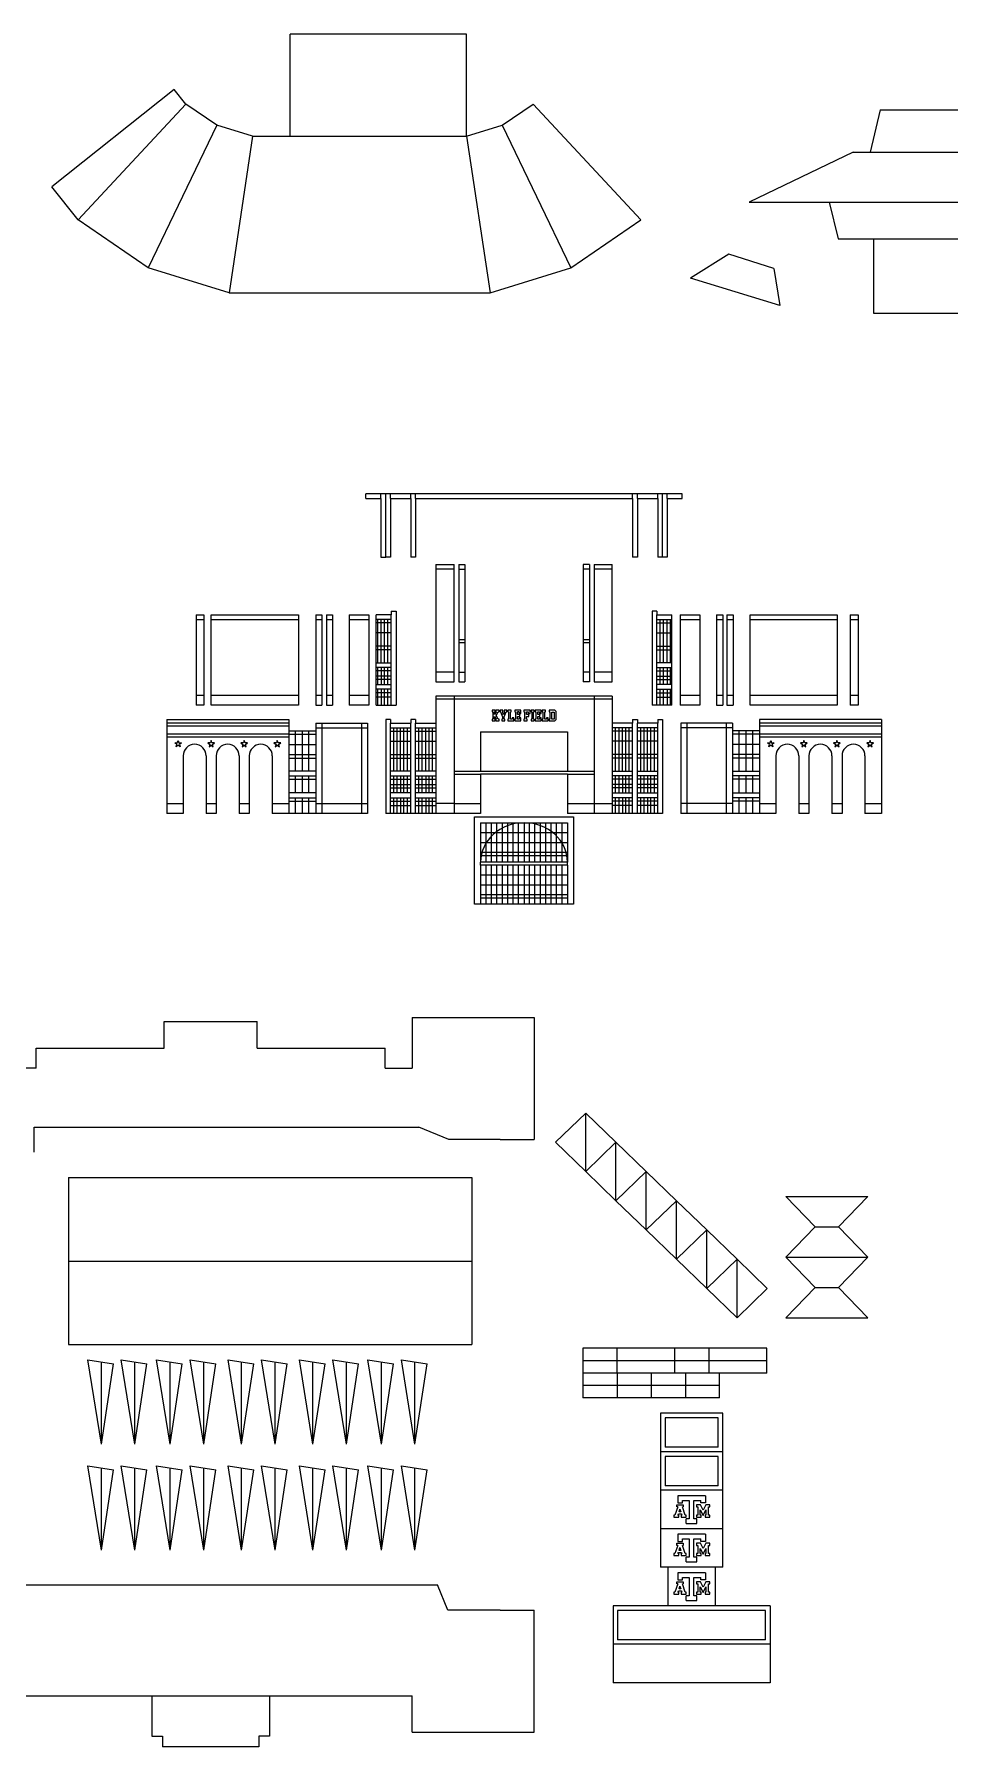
# Model space of a CAD drawing. Header units: inches. Extents: x -1530 to 385, y -443 to 699.
# Drawn here: x -927 to -626, y -401 to 162 of the extents above; entities that cross this region are included whole.
import ezdxf

# ---------------------------------------------------------------- set-up
doc = ezdxf.new("R2010")
doc.units = ezdxf.units.IN
doc.header["$LTSCALE"] = 0.5
doc.header["$MEASUREMENT"] = 0
doc.layers.add('03Cut', color=5, linetype='Continuous', lineweight=0)
doc.layers.add('04Score', color=2, linetype='Continuous', lineweight=0)

msp = doc.modelspace()

# ---------------------------------------------------------------- linework, layer by layer
at = {"layer": '03Cut'}
for p, q in [((-785.16, 161.76), (-843.16, 161.76)), ((-843.16, 128.19), (-843.16, 161.76)), ((-785.16, 128.19), (-785.16, 161.76)), ((-881.3, 143.61), (-921.53, 111.6)), ((-877.46, 138.78), (-881.3, 143.61)), ((-867.28, 131.83), (-877.46, 138.78)), ((-773.38, 131.83), (-763.19, 138.78)), ((-763.19, 138.78), (-727.8, 100.71)), ((-649.08, 136.92), (-652.43, 122.93)), ((-649.08, 136.92), (-529.86, 136.92)), ((-855.49, 128.19), (-867.28, 131.83)), ((-785.16, 128.19), (-773.38, 131.83)), ((-855.49, 128.19), (-785.16, 128.19)), ((-657.98, 122.93), (-692.16, 106.56)), ((-657.98, 122.93), (-526.51, 122.93)), ((-912.86, 100.71), (-921.53, 111.6)), ((-692.16, 106.56), (-522.72, 106.56)), ((-665.91, 106.56), (-662.95, 94.52)), ((-889.86, 85), (-912.86, 100.71)), ((-750.8, 85), (-727.8, 100.71)), ((-662.95, 94.52), (-518.99, 94.52)), ((-651.33, 94.52), (-651.33, 70.09)), ((-863.25, 76.78), (-889.86, 85)), ((-777.4, 76.78), (-750.8, 85)), ((-698.94, 89.48), (-711.45, 81.56)), ((-684.15, 84.69), (-698.94, 89.48)), ((-684.15, 84.69), (-682.16, 72.56)), ((-682.16, 72.56), (-711.45, 81.56)), ((-863.25, 76.78), (-777.4, 76.78)), ((-651.33, 70.09), (-518.71, 70.09)), ((-714.23, 10.64), (-818.22, 10.64)), ((-818.22, 9.08), (-818.22, 10.64)), ((-818.22, 9.08), (-813.29, 9.08)), ((-813.29, 9.08), (-813.29, -10.24)), ((-810.18, 9.08), (-803.48, 9.08)), ((-810.18, 9.08), (-810.18, -10.24)), ((-803.48, 9.08), (-803.48, -10.24)), ((-801.92, 9.08), (-730.52, 9.08)), ((-801.92, 9.08), (-801.92, -10.24)), ((-730.52, 9.08), (-730.52, -10.24)), ((-728.97, 9.08), (-722.27, 9.08)), ((-728.97, 9.08), (-728.97, -10.24)), ((-722.27, 9.08), (-722.27, -10.24)), ((-719.16, 9.08), (-714.23, 9.08)), ((-719.16, 9.08), (-719.16, -10.24)), ((-714.23, 9.08), (-714.23, 10.64)), ((-813.29, -10.24), (-811.73, -10.24)), ((-810.18, -10.24), (-811.73, -10.24)), ((-801.92, -10.24), (-803.48, -10.24)), ((-728.97, -10.24), (-730.52, -10.24)), ((-720.72, -10.24), (-722.27, -10.24)), ((-719.16, -10.24), (-720.72, -10.24)), ((-795.22, -12.61), (-789.22, -12.61)), ((-795.22, -12.61), (-795.22, -51.19)), ((-789.22, -51.19), (-789.22, -12.61)), ((-787.69, -12.61), (-787.69, -51.19)), ((-787.69, -12.61), (-785.69, -12.61)), ((-785.69, -12.61), (-785.69, -51.19)), ((-746.76, -12.61), (-746.76, -51.19)), ((-744.76, -12.61), (-746.76, -12.61)), ((-744.76, -12.61), (-744.76, -51.19)), ((-743.22, -12.61), (-743.22, -51.19)), ((-743.22, -12.61), (-737.22, -12.61)), ((-737.22, -51.19), (-737.22, -12.61)), ((-809.88, -27.97), (-809.88, -29.1)), ((-809.88, -27.97), (-808.33, -27.97)), ((-808.33, -27.97), (-808.33, -29.1)), ((-722.57, -27.97), (-724.12, -27.97)), ((-724.12, -27.97), (-724.12, -29.1)), ((-722.57, -27.97), (-722.57, -29.1)), ((-874.1, -29.1), (-871.52, -29.1)), ((-874.1, -29.1), (-874.1, -58.82)), ((-871.52, -29.1), (-871.52, -58.82)), ((-869.07, -29.1), (-840.39, -29.1)), ((-869.07, -58.82), (-869.07, -29.1)), ((-840.39, -29.1), (-840.39, -58.82)), ((-834.72, -29.1), (-834.72, -58.82)), ((-834.72, -29.1), (-832.72, -29.1)), ((-832.72, -29.1), (-832.72, -58.82)), ((-831.19, -29.1), (-831.19, -58.82)), ((-831.19, -29.1), (-829.19, -29.1)), ((-829.19, -29.1), (-829.19, -58.82)), ((-823.78, -29.1), (-817.29, -29.1)), ((-823.78, -29.1), (-823.78, -58.82)), ((-817.29, -29.1), (-817.29, -58.82)), ((-809.88, -29.1), (-814.81, -29.1)), ((-814.81, -58.82), (-814.81, -29.1)), ((-808.33, -29.1), (-808.33, -58.82)), ((-724.12, -29.1), (-724.12, -58.82)), ((-722.57, -29.1), (-717.64, -29.1)), ((-717.64, -58.82), (-717.64, -29.1)), ((-714.9, -29.1), (-708.42, -29.1)), ((-714.9, -29.1), (-714.9, -58.82)), ((-708.42, -29.1), (-708.42, -58.82)), ((-702.91, -29.1), (-702.91, -58.82)), ((-702.91, -29.1), (-700.91, -29.1)), ((-700.91, -29.1), (-700.91, -58.82)), ((-699.5, -29.1), (-699.5, -58.82)), ((-699.5, -29.1), (-697.5, -29.1)), ((-697.5, -29.1), (-697.5, -58.82)), ((-691.9, -29.1), (-663.23, -29.1)), ((-691.9, -58.82), (-691.9, -29.1)), ((-663.23, -29.1), (-663.23, -58.82)), ((-659.01, -29.1), (-656.42, -29.1)), ((-659.01, -29.1), (-659.01, -58.82)), ((-656.42, -29.1), (-656.42, -58.82)), ((-795.22, -51.19), (-789.22, -51.19)), ((-795.22, -55.88), (-795.22, -94.46)), ((-737.22, -55.88), (-795.22, -55.88)), ((-789.22, -55.88), (-789.22, -94.46)), ((-787.69, -51.19), (-785.69, -51.19)), ((-744.76, -51.19), (-746.76, -51.19)), ((-743.22, -51.19), (-737.22, -51.19)), ((-743.22, -55.88), (-743.22, -94.46)), ((-737.22, -55.88), (-737.22, -94.46)), ((-871.52, -58.82), (-874.1, -58.82)), ((-840.39, -58.82), (-869.07, -58.82)), ((-834.72, -58.82), (-832.72, -58.82)), ((-831.19, -58.82), (-829.19, -58.82)), ((-817.29, -58.82), (-823.78, -58.82)), ((-814.81, -58.82), (-808.33, -58.82)), ((-717.64, -58.82), (-724.12, -58.82)), ((-708.42, -58.82), (-714.9, -58.82)), ((-702.91, -58.82), (-700.91, -58.82)), ((-699.5, -58.82), (-697.5, -58.82)), ((-663.23, -58.82), (-691.9, -58.82)), ((-656.42, -58.82), (-659.01, -58.82)), ((-883.72, -63.53), (-883.72, -94.46)), ((-883.72, -63.53), (-843.63, -63.53)), ((-843.63, -63.53), (-843.63, -94.46)), ((-843.63, -67.3), (-834.72, -67.3)), ((-834.72, -64.74), (-834.72, -94.46)), ((-834.72, -64.74), (-817.72, -64.74)), ((-832.72, -64.74), (-832.72, -94.46)), ((-819.72, -64.74), (-819.72, -94.46)), ((-817.72, -64.74), (-817.72, -94.46)), ((-811.73, -63.61), (-811.73, -94.46)), ((-810.18, -63.61), (-811.73, -63.61)), ((-810.18, -63.61), (-810.18, -64.74)), ((-810.18, -64.74), (-803.48, -64.74)), ((-801.92, -63.61), (-803.48, -63.61)), ((-803.48, -63.61), (-803.48, -64.74)), ((-801.92, -63.61), (-801.92, -64.74)), ((-801.92, -64.74), (-795.22, -64.74)), ((-730.52, -64.74), (-737.22, -64.74)), ((-730.52, -63.61), (-730.52, -64.74)), ((-730.52, -63.61), (-728.97, -63.61)), ((-728.97, -63.61), (-728.97, -64.74)), ((-722.27, -64.74), (-728.97, -64.74)), ((-722.27, -63.61), (-722.27, -64.74)), ((-722.27, -63.61), (-720.72, -63.61)), ((-720.72, -63.61), (-720.72, -64.74)), ((-720.72, -64.74), (-720.72, -94.46)), ((-714.72, -64.74), (-714.72, -94.46)), ((-697.72, -64.74), (-714.72, -64.74)), ((-712.72, -64.74), (-712.72, -94.46)), ((-699.72, -64.74), (-699.72, -94.46)), ((-697.72, -64.74), (-697.72, -94.46)), ((-688.82, -67.3), (-697.72, -67.3)), ((-688.82, -63.53), (-688.82, -94.46)), ((-648.72, -63.53), (-688.82, -63.53)), ((-648.72, -63.53), (-648.72, -94.46)), ((-780.5, -67.66), (-751.95, -67.66)), ((-780.5, -67.66), (-780.5, -80.56)), ((-751.95, -67.66), (-751.95, -80.56)), ((-878.32, -75.5), (-878.32, -94.46)), ((-870.78, -75.5), (-870.78, -94.46)), ((-867.45, -75.5), (-867.45, -94.46)), ((-859.9, -75.5), (-859.9, -94.46)), ((-856.57, -75.5), (-856.57, -94.46)), ((-849.02, -75.5), (-849.02, -94.46)), ((-683.42, -75.5), (-683.42, -94.46)), ((-675.88, -75.5), (-675.88, -94.46)), ((-672.55, -75.5), (-672.55, -94.46)), ((-665, -75.5), (-665, -94.46)), ((-661.67, -75.5), (-661.67, -94.46)), ((-654.12, -75.5), (-654.12, -94.46)), ((-780.5, -80.56), (-751.95, -80.56)), ((-780.5, -81.56), (-780.5, -94.46)), ((-751.95, -81.56), (-780.5, -81.56)), ((-751.95, -81.56), (-751.95, -94.46)), ((-878.32, -94.46), (-883.72, -94.46)), ((-867.45, -94.46), (-870.78, -94.46)), ((-856.57, -94.46), (-859.9, -94.46)), ((-817.72, -94.46), (-849.02, -94.46)), ((-780.5, -94.46), (-811.73, -94.46)), ((-782.5, -97.55), (-782.5, -95.55)), ((-782.5, -95.55), (-751.95, -95.55)), ((-720.72, -94.46), (-751.95, -94.46)), ((-751.95, -95.55), (-749.95, -95.55)), ((-749.95, -95.55), (-749.95, -124.34)), ((-683.42, -94.46), (-714.72, -94.46)), ((-672.55, -94.46), (-675.88, -94.46)), ((-661.67, -94.46), (-665, -94.46)), ((-648.72, -94.46), (-654.12, -94.46)), ((-782.5, -124.34), (-782.5, -97.55)), ((-780.5, -124.34), (-782.5, -124.34)), ((-751.95, -124.34), (-780.5, -124.34)), ((-749.95, -124.34), (-751.95, -124.34)), ((-884.6, -171.6), (-884.6, -162.86)), ((-884.6, -162.86), (-853.98, -162.86)), ((-853.98, -171.6), (-853.98, -162.86)), ((-802.98, -161.6), (-802.98, -171.6)), ((-802.98, -161.6), (-762.89, -161.6)), ((-762.89, -161.6), (-762.89, -201.7)), ((-926.7, -171.6), (-884.6, -171.6)), ((-926.7, -178.24), (-926.7, -171.6)), ((-853.98, -171.6), (-811.89, -171.6)), ((-811.89, -178.24), (-811.89, -171.6)), ((-802.98, -171.6), (-802.98, -178.24)), ((-926.7, -178.24), (-935.6, -178.24)), ((-811.89, -178.24), (-802.98, -178.24)), ((-755.92, -202.59), (-745.97, -192.98)), ((-745.97, -212.21), (-745.97, -192.98)), ((-736.02, -202.59), (-745.97, -192.98)), ((-927.29, -197.6), (-811.29, -197.6)), ((-927.29, -205.89), (-927.29, -197.6)), ((-811.29, -197.6), (-800.85, -197.6)), ((-790.95, -201.7), (-800.85, -197.6)), ((-774.04, -201.7), (-790.95, -201.7)), ((-774.04, -201.7), (-762.89, -201.7)), ((-745.97, -212.21), (-755.92, -202.59)), ((-745.97, -212.21), (-736.02, -202.59)), ((-736.02, -221.82), (-736.02, -202.59)), ((-726.06, -212.21), (-736.02, -202.59)), ((-736.02, -221.82), (-745.97, -212.21)), ((-736.02, -221.82), (-726.06, -212.21)), ((-726.06, -231.43), (-726.06, -212.21)), ((-716.11, -221.82), (-726.06, -212.21)), ((-915.99, -214.22), (-915.99, -241.65)), ((-915.99, -214.22), (-783.38, -214.22)), ((-783.38, -214.22), (-783.38, -241.65)), ((-726.06, -231.43), (-736.02, -221.82)), ((-726.06, -231.43), (-716.11, -221.82)), ((-716.11, -241.05), (-716.11, -221.82)), ((-706.16, -231.43), (-716.11, -221.82)), ((-680.16, -220.46), (-653.18, -220.46)), ((-680.16, -220.46), (-670.55, -230.42)), ((-662.79, -230.42), (-653.18, -220.46)), ((-680.16, -240.37), (-670.55, -230.42)), ((-670.55, -230.42), (-662.79, -230.42)), ((-662.79, -230.42), (-653.18, -240.37)), ((-716.11, -241.05), (-726.06, -231.43)), ((-716.11, -241.05), (-706.16, -231.43)), ((-706.16, -250.66), (-706.16, -231.43)), ((-696.2, -241.05), (-706.16, -231.43)), ((-915.99, -241.65), (-783.38, -241.65)), ((-915.99, -241.65), (-915.99, -269.07)), ((-783.38, -241.65), (-783.38, -269.07)), ((-706.16, -250.66), (-716.11, -241.05)), ((-706.16, -250.66), (-696.2, -241.05)), ((-696.2, -260.28), (-696.2, -241.05)), ((-686.25, -250.66), (-696.2, -241.05)), ((-680.16, -240.37), (-653.18, -240.37)), ((-680.16, -240.37), (-670.55, -250.32)), ((-662.79, -250.32), (-653.18, -240.37)), ((-696.2, -260.28), (-706.16, -250.66)), ((-696.2, -260.28), (-686.25, -250.66)), ((-680.16, -260.28), (-670.55, -250.32)), ((-670.55, -250.32), (-662.79, -250.32)), ((-662.79, -250.32), (-653.18, -260.28)), ((-680.16, -260.28), (-653.18, -260.28)), ((-915.99, -269.07), (-783.38, -269.07)), ((-909.69, -274.17), (-901.25, -275.44)), ((-905.22, -301.89), (-909.69, -274.17)), ((-905.22, -301.89), (-901.25, -275.44)), ((-898.68, -274.17), (-890.24, -275.44)), ((-894.22, -301.89), (-898.68, -274.17)), ((-894.22, -301.89), (-890.24, -275.44)), ((-887.04, -274.17), (-878.6, -275.44)), ((-882.57, -301.89), (-887.04, -274.17)), ((-882.57, -301.89), (-878.6, -275.44)), ((-876.03, -274.17), (-867.59, -275.44)), ((-871.57, -301.89), (-876.03, -274.17)), ((-871.57, -301.89), (-867.59, -275.44)), ((-863.58, -274.17), (-855.14, -275.44)), ((-859.11, -301.89), (-863.58, -274.17)), ((-859.11, -301.89), (-855.14, -275.44)), ((-852.57, -274.17), (-844.13, -275.44)), ((-848.11, -301.89), (-852.57, -274.17)), ((-848.11, -301.89), (-844.13, -275.44)), ((-840.12, -274.17), (-831.68, -275.44)), ((-835.65, -301.89), (-840.12, -274.17)), ((-835.65, -301.89), (-831.68, -275.44)), ((-829.11, -274.17), (-820.67, -275.44)), ((-824.65, -301.89), (-829.11, -274.17)), ((-824.65, -301.89), (-820.67, -275.44)), ((-817.59, -274.17), (-809.15, -275.44)), ((-813.12, -301.89), (-817.59, -274.17)), ((-813.12, -301.89), (-809.15, -275.44)), ((-806.58, -274.17), (-798.14, -275.44)), ((-802.12, -301.89), (-806.58, -274.17)), ((-802.12, -301.89), (-798.14, -275.44)), ((-735.63, -270.34), (-746.86, -270.34)), ((-746.86, -270.34), (-746.86, -274.41)), ((-735.63, -274.41), (-746.86, -274.41)), ((-746.86, -274.41), (-746.86, -278.49)), ((-735.63, -274.41), (-735.63, -270.34)), ((-716.64, -270.34), (-735.63, -270.34)), ((-716.64, -274.41), (-735.63, -274.41)), ((-735.63, -278.49), (-735.63, -274.41)), ((-716.64, -274.41), (-716.64, -270.34)), ((-705.41, -270.34), (-716.64, -270.34)), ((-705.41, -274.41), (-716.64, -274.41)), ((-716.64, -278.49), (-716.64, -274.41)), ((-705.41, -274.41), (-705.41, -270.34)), ((-686.43, -270.34), (-705.41, -270.34)), ((-686.43, -274.41), (-705.41, -274.41)), ((-705.41, -278.49), (-705.41, -274.41)), ((-686.43, -274.41), (-686.43, -270.34)), ((-686.43, -278.49), (-686.43, -274.41)), ((-735.63, -278.49), (-746.86, -278.49)), ((-746.86, -278.49), (-746.86, -282.56)), ((-716.64, -278.49), (-735.63, -278.49)), ((-735.63, -278.49), (-735.63, -282.56)), ((-724.4, -278.49), (-724.4, -282.56)), ((-705.41, -278.49), (-716.64, -278.49)), ((-713.17, -278.49), (-713.17, -282.56)), ((-686.43, -278.49), (-705.41, -278.49)), ((-701.94, -282.56), (-701.94, -278.49)), ((-735.63, -282.56), (-746.86, -282.56)), ((-746.86, -282.56), (-746.86, -286.63)), ((-735.63, -286.63), (-746.86, -286.63)), ((-724.4, -282.56), (-735.63, -282.56)), ((-735.63, -282.56), (-735.63, -286.63)), ((-724.4, -286.63), (-735.63, -286.63)), ((-713.17, -282.56), (-724.4, -282.56)), ((-724.4, -282.56), (-724.4, -286.63)), ((-713.17, -286.63), (-724.4, -286.63)), ((-701.94, -282.56), (-713.17, -282.56)), ((-713.17, -282.56), (-713.17, -286.63)), ((-701.94, -286.63), (-713.17, -286.63)), ((-701.94, -286.63), (-701.94, -282.56)), ((-700.92, -291.72), (-721.37, -291.72)), ((-721.37, -291.72), (-721.37, -304.38)), ((-700.92, -304.38), (-700.92, -291.72)), ((-909.69, -309.03), (-901.25, -310.3)), ((-905.22, -336.75), (-909.69, -309.03)), ((-898.68, -309.03), (-890.24, -310.3)), ((-894.22, -336.75), (-898.68, -309.03)), ((-887.04, -309.03), (-878.6, -310.3)), ((-882.57, -336.75), (-887.04, -309.03)), ((-876.03, -309.03), (-867.59, -310.3)), ((-871.57, -336.75), (-876.03, -309.03)), ((-863.58, -309.03), (-855.14, -310.3)), ((-859.11, -336.75), (-863.58, -309.03)), ((-852.57, -309.03), (-844.13, -310.3)), ((-848.11, -336.75), (-852.57, -309.03)), ((-840.12, -309.03), (-831.68, -310.3)), ((-835.65, -336.75), (-840.12, -309.03)), ((-829.11, -309.03), (-820.67, -310.3)), ((-824.65, -336.75), (-829.11, -309.03)), ((-817.59, -309.03), (-809.15, -310.3)), ((-813.12, -336.75), (-817.59, -309.03)), ((-806.58, -309.03), (-798.14, -310.3)), ((-802.12, -336.75), (-806.58, -309.03)), ((-700.92, -304.38), (-721.37, -304.38)), ((-721.37, -304.38), (-721.37, -317.04)), ((-700.92, -317.04), (-700.92, -304.38)), ((-905.22, -336.75), (-901.25, -310.3)), ((-894.22, -336.75), (-890.24, -310.3)), ((-882.57, -336.75), (-878.6, -310.3)), ((-871.57, -336.75), (-867.59, -310.3)), ((-859.11, -336.75), (-855.14, -310.3)), ((-848.11, -336.75), (-844.13, -310.3)), ((-835.65, -336.75), (-831.68, -310.3)), ((-824.65, -336.75), (-820.67, -310.3)), ((-813.12, -336.75), (-809.15, -310.3)), ((-802.12, -336.75), (-798.14, -310.3)), ((-700.92, -317.04), (-721.37, -317.04)), ((-721.37, -317.04), (-721.37, -329.7)), ((-700.92, -329.7), (-700.92, -317.04)), ((-700.92, -329.7), (-721.37, -329.7)), ((-721.37, -329.7), (-721.37, -342.36)), ((-700.92, -342.36), (-700.92, -329.7)), ((-700.92, -342.36), (-721.37, -342.36)), ((-718.94, -342.36), (-718.94, -355.02)), ((-703.35, -342.36), (-703.35, -355.02)), ((-935.6, -348.1), (-802.98, -348.1)), ((-802.98, -348.1), (-794.72, -348.1)), ((-791.24, -356.5), (-794.72, -348.1)), ((-774.04, -356.5), (-791.24, -356.5)), ((-774.04, -356.5), (-762.89, -356.5)), ((-762.89, -396.6), (-762.89, -356.5)), ((-685.33, -355.02), (-736.96, -355.02)), ((-736.96, -355.02), (-736.96, -367.68)), ((-685.33, -355.02), (-685.33, -367.68)), ((-685.33, -367.68), (-736.96, -367.68)), ((-736.96, -367.68), (-736.96, -380.34)), ((-685.33, -367.68), (-685.33, -380.34)), ((-685.33, -380.34), (-736.96, -380.34)), ((-935.6, -384.6), (-802.98, -384.6)), ((-888.6, -384.6), (-888.6, -397.86)), ((-849.98, -384.6), (-849.98, -397.86)), ((-802.98, -396.6), (-802.98, -384.6)), ((-888.6, -397.86), (-885.1, -397.86)), ((-885.1, -397.86), (-885.1, -401.36)), ((-849.98, -397.86), (-853.48, -397.86)), ((-853.48, -397.86), (-853.48, -401.36)), ((-802.98, -396.6), (-762.89, -396.6)), ((-853.48, -401.36), (-885.1, -401.36))]:
    msp.add_line(p, q, dxfattribs=at)
for centre in [(-874.55, -75.5), (-863.67, -75.5), (-852.8, -75.5), (-679.65, -75.5), (-668.77, -75.5), (-657.9, -75.5)]:
    msp.add_arc(centre, 3.77, 0, 180, dxfattribs=at)
at = {"layer": '04Score'}
for p, q in [((-877.46, 138.78), (-912.86, 100.71)), ((-867.28, 131.83), (-889.86, 85)), ((-773.38, 131.83), (-750.8, 85)), ((-855.49, 128.19), (-863.25, 76.78)), ((-785.16, 128.19), (-777.4, 76.78)), ((-813.29, 9.08), (-813.29, 10.64)), ((-811.73, -10.24), (-811.73, 10.64)), ((-810.18, 9.08), (-810.18, 10.64)), ((-803.48, 9.08), (-803.48, 10.64)), ((-801.92, 9.08), (-801.92, 10.64)), ((-730.52, 9.08), (-730.52, 10.64)), ((-728.97, 9.08), (-728.97, 10.64)), ((-722.27, 9.08), (-722.27, 10.64)), ((-720.72, -10.24), (-720.72, 10.64)), ((-719.16, 9.08), (-719.16, 10.64)), ((-789.22, -14.17), (-795.22, -14.17)), ((-787.69, -14.17), (-785.69, -14.17)), ((-744.76, -14.17), (-746.76, -14.17)), ((-737.22, -14.17), (-743.22, -14.17)), ((-874.1, -30.66), (-871.52, -30.66)), ((-869.07, -30.66), (-840.39, -30.66)), ((-834.72, -30.66), (-832.72, -30.66)), ((-831.19, -30.66), (-829.19, -30.66)), ((-823.78, -30.66), (-817.29, -30.66)), ((-809.88, -30.66), (-814.81, -30.66)), ((-809.88, -31.78), (-814.81, -31.78)), ((-814.35, -44.92), (-814.35, -30.66)), ((-813.23, -44.92), (-813.23, -30.66)), ((-812.12, -44.92), (-812.12, -30.66)), ((-811, -44.92), (-811, -30.66)), ((-809.88, -58.82), (-809.88, -29.1)), ((-722.57, -58.82), (-722.57, -29.1)), ((-722.57, -30.66), (-717.64, -30.66)), ((-722.57, -31.78), (-717.64, -31.78)), ((-721.45, -44.92), (-721.45, -30.66)), ((-720.33, -44.92), (-720.33, -30.66)), ((-719.22, -44.92), (-719.22, -30.66)), ((-718.1, -44.92), (-718.1, -30.66)), ((-714.9, -30.66), (-708.42, -30.66)), ((-702.91, -30.66), (-700.91, -30.66)), ((-699.5, -30.66), (-697.5, -30.66)), ((-691.9, -30.66), (-663.23, -30.66)), ((-659.01, -30.66), (-656.42, -30.66)), ((-809.88, -35.07), (-814.81, -35.07)), ((-787.69, -37.3), (-785.69, -37.3)), ((-787.69, -38.3), (-785.69, -38.3)), ((-746.76, -37.3), (-744.76, -37.3)), ((-746.76, -38.3), (-744.76, -38.3)), ((-722.57, -35.07), (-717.64, -35.07)), ((-809.88, -39.49), (-814.81, -39.49)), ((-809.88, -40.61), (-814.81, -40.61)), ((-814.81, -44.92), (-809.88, -44.92)), ((-722.57, -39.49), (-717.64, -39.49)), ((-722.57, -40.61), (-717.64, -40.61)), ((-717.64, -44.92), (-722.57, -44.92)), ((-809.88, -46.47), (-814.81, -46.47)), ((-809.88, -47.59), (-814.81, -47.59)), ((-809.88, -49.29), (-814.81, -49.29)), ((-809.88, -50.4), (-814.81, -50.4)), ((-814.35, -52.1), (-814.35, -46.47)), ((-813.23, -46.47), (-813.23, -52.1)), ((-812.12, -52.1), (-812.12, -46.47)), ((-811, -52.1), (-811, -46.47)), ((-789.22, -47.97), (-795.22, -47.97)), ((-787.69, -47.97), (-785.69, -47.97)), ((-744.76, -47.97), (-746.76, -47.97)), ((-737.22, -47.97), (-743.22, -47.97)), ((-722.57, -46.47), (-717.64, -46.47)), ((-722.57, -47.59), (-717.64, -47.59)), ((-722.57, -49.29), (-717.64, -49.29)), ((-722.57, -50.4), (-717.64, -50.4)), ((-721.45, -52.1), (-721.45, -46.47)), ((-720.33, -52.1), (-720.33, -46.47)), ((-719.22, -46.47), (-719.22, -52.1)), ((-718.1, -52.1), (-718.1, -46.47)), ((-874.1, -55.59), (-871.52, -55.59)), ((-869.07, -55.59), (-840.39, -55.59)), ((-834.72, -55.59), (-832.72, -55.59)), ((-831.19, -55.59), (-829.19, -55.59)), ((-823.78, -55.59), (-817.29, -55.59)), ((-814.81, -52.1), (-809.88, -52.1)), ((-809.88, -53.65), (-814.81, -53.65)), ((-809.88, -54.77), (-814.81, -54.77)), ((-809.88, -56.23), (-814.81, -56.23)), ((-814.35, -58.82), (-814.35, -53.65)), ((-813.23, -53.65), (-813.23, -58.82)), ((-812.12, -58.82), (-812.12, -53.65)), ((-811, -58.82), (-811, -53.65)), ((-717.64, -52.1), (-722.57, -52.1)), ((-722.57, -53.65), (-717.64, -53.65)), ((-722.57, -54.77), (-717.64, -54.77)), ((-722.57, -56.23), (-717.64, -56.23)), ((-721.45, -58.82), (-721.45, -53.65)), ((-720.33, -58.82), (-720.33, -53.65)), ((-719.22, -53.65), (-719.22, -58.82)), ((-718.1, -58.82), (-718.1, -53.65)), ((-714.9, -55.59), (-708.42, -55.59)), ((-702.91, -55.59), (-700.91, -55.59)), ((-699.5, -55.59), (-697.5, -55.59)), ((-691.9, -55.59), (-663.23, -55.59)), ((-659.01, -55.59), (-656.42, -55.59)), ((-737.22, -56.88), (-795.22, -56.88)), ((-843.63, -64.74), (-883.72, -64.74)), ((-843.63, -65.74), (-883.72, -65.74)), ((-841.4, -80.56), (-841.4, -67.3)), ((-839.17, -67.3), (-839.17, -80.56)), ((-836.95, -80.56), (-836.95, -67.3)), ((-834.72, -66.3), (-817.72, -66.3)), ((-810.18, -94.46), (-810.18, -64.74)), ((-810.18, -66.3), (-803.48, -66.3)), ((-810.18, -67.41), (-803.48, -67.41)), ((-809.06, -80.56), (-809.06, -66.3)), ((-807.95, -80.56), (-807.95, -66.3)), ((-806.83, -80.56), (-806.83, -66.3)), ((-805.71, -80.56), (-805.71, -66.3)), ((-804.6, -80.56), (-804.6, -66.3)), ((-803.48, -94.46), (-803.48, -64.74)), ((-801.92, -94.46), (-801.92, -64.74)), ((-801.92, -66.3), (-795.22, -66.3)), ((-801.92, -67.41), (-795.22, -67.41)), ((-800.81, -80.56), (-800.81, -66.3)), ((-799.69, -80.56), (-799.69, -66.3)), ((-798.57, -80.56), (-798.57, -66.3)), ((-797.46, -80.56), (-797.46, -66.3)), ((-796.34, -80.56), (-796.34, -66.3)), ((-730.52, -66.3), (-737.22, -66.3)), ((-730.52, -67.41), (-737.22, -67.41)), ((-736.11, -80.56), (-736.11, -66.3)), ((-734.99, -80.56), (-734.99, -66.3)), ((-733.87, -80.56), (-733.87, -66.3)), ((-732.76, -80.56), (-732.76, -66.3)), ((-731.64, -80.56), (-731.64, -66.3)), ((-730.52, -94.46), (-730.52, -64.74)), ((-728.97, -94.46), (-728.97, -64.74)), ((-722.27, -66.3), (-728.97, -66.3)), ((-722.27, -67.41), (-728.97, -67.41)), ((-727.85, -80.56), (-727.85, -66.3)), ((-726.74, -80.56), (-726.74, -66.3)), ((-725.62, -80.56), (-725.62, -66.3)), ((-724.5, -80.56), (-724.5, -66.3)), ((-723.39, -80.56), (-723.39, -66.3)), ((-722.27, -94.46), (-722.27, -64.74)), ((-697.72, -66.3), (-714.72, -66.3)), ((-695.5, -80.56), (-695.5, -67.3)), ((-693.27, -67.3), (-693.27, -80.56)), ((-691.05, -80.56), (-691.05, -67.3)), ((-648.72, -64.74), (-688.82, -64.74)), ((-648.72, -65.74), (-688.82, -65.74)), ((-843.63, -68.41), (-883.72, -68.41)), ((-843.63, -69.41), (-883.72, -69.41)), ((-843.63, -68.41), (-834.72, -68.41)), ((-843.63, -71.77), (-834.72, -71.77)), ((-810.18, -70.71), (-803.48, -70.71)), ((-801.92, -70.71), (-795.22, -70.71)), ((-730.52, -70.71), (-737.22, -70.71)), ((-722.27, -70.71), (-728.97, -70.71)), ((-688.82, -68.41), (-697.72, -68.41)), ((-688.82, -71.77), (-697.72, -71.77)), ((-648.72, -68.41), (-688.82, -68.41)), ((-648.72, -69.41), (-688.82, -69.41)), ((-843.63, -75.13), (-834.72, -75.13)), ((-843.63, -76.25), (-834.72, -76.25)), ((-810.18, -75.13), (-803.48, -75.13)), ((-810.18, -76.25), (-803.48, -76.25)), ((-801.92, -75.13), (-795.22, -75.13)), ((-801.92, -76.25), (-795.22, -76.25)), ((-730.52, -75.13), (-737.22, -75.13)), ((-730.52, -76.25), (-737.22, -76.25)), ((-722.27, -75.13), (-728.97, -75.13)), ((-722.27, -76.25), (-728.97, -76.25)), ((-688.82, -75.13), (-697.72, -75.13)), ((-688.82, -76.25), (-697.72, -76.25)), ((-834.72, -80.56), (-843.63, -80.56)), ((-843.63, -82.11), (-834.72, -82.11)), ((-843.63, -83.23), (-834.72, -83.23)), ((-841.4, -87.74), (-841.4, -82.11)), ((-839.17, -82.11), (-839.17, -87.74)), ((-836.95, -87.74), (-836.95, -82.11)), ((-803.48, -80.56), (-810.18, -80.56)), ((-810.18, -82.11), (-803.48, -82.11)), ((-810.18, -83.23), (-803.48, -83.23)), ((-809.06, -87.74), (-809.06, -82.11)), ((-807.95, -87.74), (-807.95, -82.11)), ((-806.83, -82.11), (-806.83, -87.74)), ((-805.71, -87.74), (-805.71, -82.11)), ((-804.6, -87.74), (-804.6, -82.11)), ((-795.22, -80.56), (-801.92, -80.56)), ((-801.92, -82.11), (-795.22, -82.11)), ((-801.92, -83.23), (-795.22, -83.23)), ((-800.81, -87.74), (-800.81, -82.11)), ((-799.69, -87.74), (-799.69, -82.11)), ((-798.57, -82.11), (-798.57, -87.74)), ((-797.46, -87.74), (-797.46, -82.11)), ((-796.34, -87.74), (-796.34, -82.11)), ((-789.22, -80.56), (-780.5, -80.56)), ((-789.22, -81.56), (-780.5, -81.56)), ((-751.95, -80.56), (-743.22, -80.56)), ((-751.95, -81.56), (-743.22, -81.56)), ((-737.22, -80.56), (-730.52, -80.56)), ((-730.52, -82.11), (-737.22, -82.11)), ((-730.52, -83.23), (-737.22, -83.23)), ((-736.11, -87.74), (-736.11, -82.11)), ((-734.99, -87.74), (-734.99, -82.11)), ((-733.87, -82.11), (-733.87, -87.74)), ((-732.76, -87.74), (-732.76, -82.11)), ((-731.64, -87.74), (-731.64, -82.11)), ((-728.97, -80.56), (-722.27, -80.56)), ((-722.27, -82.11), (-728.97, -82.11)), ((-722.27, -83.23), (-728.97, -83.23)), ((-727.85, -87.74), (-727.85, -82.11)), ((-726.74, -87.74), (-726.74, -82.11)), ((-725.62, -82.11), (-725.62, -87.74)), ((-724.5, -87.74), (-724.5, -82.11)), ((-723.39, -87.74), (-723.39, -82.11)), ((-697.72, -80.56), (-688.82, -80.56)), ((-688.82, -82.11), (-697.72, -82.11)), ((-688.82, -83.23), (-697.72, -83.23)), ((-695.5, -87.74), (-695.5, -82.11)), ((-693.27, -82.11), (-693.27, -87.74)), ((-691.05, -87.74), (-691.05, -82.11)), ((-834.72, -87.74), (-843.63, -87.74)), ((-843.63, -89.29), (-834.72, -89.29)), ((-841.4, -94.46), (-841.4, -89.29)), ((-839.17, -89.29), (-839.17, -94.46)), ((-836.95, -94.46), (-836.95, -89.29)), ((-810.18, -84.92), (-803.48, -84.92)), ((-810.18, -86.04), (-803.48, -86.04)), ((-803.48, -87.74), (-810.18, -87.74)), ((-810.18, -89.29), (-803.48, -89.29)), ((-809.06, -94.46), (-809.06, -89.29)), ((-807.95, -94.46), (-807.95, -89.29)), ((-806.83, -89.29), (-806.83, -94.46)), ((-805.71, -94.46), (-805.71, -89.29)), ((-804.6, -94.46), (-804.6, -89.29)), ((-801.92, -84.92), (-795.22, -84.92)), ((-801.92, -86.04), (-795.22, -86.04)), ((-795.22, -87.74), (-801.92, -87.74)), ((-801.92, -89.29), (-795.22, -89.29)), ((-800.81, -94.46), (-800.81, -89.29)), ((-799.69, -94.46), (-799.69, -89.29)), ((-798.57, -89.29), (-798.57, -94.46)), ((-797.46, -94.46), (-797.46, -89.29)), ((-796.34, -94.46), (-796.34, -89.29)), ((-730.52, -84.92), (-737.22, -84.92)), ((-730.52, -86.04), (-737.22, -86.04)), ((-737.22, -87.74), (-730.52, -87.74)), ((-730.52, -89.29), (-737.22, -89.29)), ((-736.11, -94.46), (-736.11, -89.29)), ((-734.99, -94.46), (-734.99, -89.29)), ((-733.87, -89.29), (-733.87, -94.46)), ((-732.76, -94.46), (-732.76, -89.29)), ((-731.64, -94.46), (-731.64, -89.29)), ((-722.27, -84.92), (-728.97, -84.92)), ((-722.27, -86.04), (-728.97, -86.04)), ((-728.97, -87.74), (-722.27, -87.74)), ((-722.27, -89.29), (-728.97, -89.29)), ((-727.85, -94.46), (-727.85, -89.29)), ((-726.74, -94.46), (-726.74, -89.29)), ((-725.62, -89.29), (-725.62, -94.46)), ((-724.5, -94.46), (-724.5, -89.29)), ((-723.39, -94.46), (-723.39, -89.29)), ((-697.72, -87.74), (-688.82, -87.74)), ((-688.82, -89.29), (-697.72, -89.29)), ((-695.5, -94.46), (-695.5, -89.29)), ((-693.27, -89.29), (-693.27, -94.46)), ((-691.05, -94.46), (-691.05, -89.29)), ((-883.72, -91.23), (-878.32, -91.23)), ((-870.78, -91.23), (-867.45, -91.23)), ((-859.9, -91.23), (-856.57, -91.23)), ((-849.02, -91.23), (-843.63, -91.23)), ((-843.63, -90.41), (-834.72, -90.41)), ((-834.72, -91.23), (-832.72, -91.23)), ((-832.72, -91.23), (-819.72, -91.23)), ((-819.72, -91.23), (-817.72, -91.23)), ((-810.18, -90.41), (-803.48, -90.41)), ((-810.18, -91.87), (-803.48, -91.87)), ((-801.92, -90.41), (-795.22, -90.41)), ((-801.92, -91.87), (-795.22, -91.87)), ((-789.22, -91.23), (-795.22, -91.23)), ((-789.22, -91.23), (-780.5, -91.23)), ((-751.95, -91.23), (-743.22, -91.23)), ((-743.22, -91.23), (-737.22, -91.23)), ((-730.52, -90.41), (-737.22, -90.41)), ((-730.52, -91.87), (-737.22, -91.87)), ((-722.27, -90.41), (-728.97, -90.41)), ((-722.27, -91.87), (-728.97, -91.87)), ((-712.72, -91.23), (-714.72, -91.23)), ((-699.72, -91.23), (-712.72, -91.23)), ((-697.72, -91.23), (-699.72, -91.23)), ((-688.82, -90.41), (-697.72, -90.41)), ((-688.82, -91.23), (-683.42, -91.23)), ((-675.88, -91.23), (-672.55, -91.23)), ((-665, -91.23), (-661.67, -91.23)), ((-654.12, -91.23), (-648.72, -91.23)), ((-780.5, -97.55), (-751.95, -97.55)), ((-780.5, -97.55), (-780.5, -110.44)), ((-780.5, -100.77), (-751.95, -100.77)), ((-778.72, -110.44), (-778.72, -97.55)), ((-776.93, -110.44), (-776.93, -97.55)), ((-775.15, -110.44), (-775.15, -97.55)), ((-773.36, -110.44), (-773.36, -97.55)), ((-773.36, -110.44), (-773.36, -99.28)), ((-771.58, -110.44), (-771.58, -97.55)), ((-769.79, -110.44), (-769.79, -97.55)), ((-768.01, -110.44), (-768.01, -97.55)), ((-766.22, -97.55), (-766.22, -110.44)), ((-764.44, -110.44), (-764.44, -97.55)), ((-762.66, -110.44), (-762.66, -97.55)), ((-760.87, -110.44), (-760.87, -97.55)), ((-759.09, -110.44), (-759.09, -97.55)), ((-759.09, -110.44), (-759.09, -99.28)), ((-757.3, -110.44), (-757.3, -97.55)), ((-755.52, -110.44), (-755.52, -97.55)), ((-753.73, -110.44), (-753.73, -97.55)), ((-751.95, -97.55), (-751.95, -110.44)), ((-780.5, -104), (-751.95, -104)), ((-780.5, -107.22), (-751.95, -107.22)), ((-780.5, -108.34), (-751.95, -108.34)), ((-751.95, -110.44), (-780.5, -110.44)), ((-780.5, -111.44), (-780.5, -110.44)), ((-751.95, -111.44), (-780.5, -111.44)), ((-780.5, -111.44), (-780.5, -124.34)), ((-778.72, -124.34), (-778.72, -111.44)), ((-776.93, -124.34), (-776.93, -111.44)), ((-775.15, -124.34), (-775.15, -111.44)), ((-773.36, -124.34), (-773.36, -111.44)), ((-771.58, -124.34), (-771.58, -111.44)), ((-769.79, -124.34), (-769.79, -111.44)), ((-768.01, -124.34), (-768.01, -111.44)), ((-766.22, -111.44), (-766.22, -124.34)), ((-764.44, -124.34), (-764.44, -111.44)), ((-762.66, -124.34), (-762.66, -111.44)), ((-760.87, -124.34), (-760.87, -111.44)), ((-759.09, -124.34), (-759.09, -111.44)), ((-757.3, -124.34), (-757.3, -111.44)), ((-755.52, -124.34), (-755.52, -111.44)), ((-753.73, -124.34), (-753.73, -111.44)), ((-751.95, -111.44), (-751.95, -110.44)), ((-751.95, -111.44), (-751.95, -124.34)), ((-780.5, -114.67), (-751.95, -114.67)), ((-780.5, -117.89), (-751.95, -117.89)), ((-780.5, -121.12), (-751.95, -121.12)), ((-780.5, -122.24), (-751.95, -122.24)), ((-905.22, -301.89), (-905.22, -274.84)), ((-894.22, -301.89), (-894.22, -274.84)), ((-882.57, -301.89), (-882.57, -274.84)), ((-871.57, -301.89), (-871.57, -274.84)), ((-859.11, -301.89), (-859.11, -274.84)), ((-848.11, -301.89), (-848.11, -274.84)), ((-835.65, -301.89), (-835.65, -274.84)), ((-824.65, -301.89), (-824.65, -274.84)), ((-813.12, -301.89), (-813.12, -274.84)), ((-802.12, -301.89), (-802.12, -274.84)), ((-702.42, -293.22), (-719.87, -293.22)), ((-719.87, -293.22), (-719.87, -302.88)), ((-702.42, -302.88), (-702.42, -293.22)), ((-702.42, -302.88), (-719.87, -302.88)), ((-905.22, -336.75), (-905.22, -309.7)), ((-894.22, -336.75), (-894.22, -309.7)), ((-882.57, -336.75), (-882.57, -309.7)), ((-871.57, -336.75), (-871.57, -309.7)), ((-859.11, -336.75), (-859.11, -309.7)), ((-848.11, -336.75), (-848.11, -309.7)), ((-835.65, -336.75), (-835.65, -309.7)), ((-824.65, -336.75), (-824.65, -309.7)), ((-813.12, -336.75), (-813.12, -309.7)), ((-802.12, -336.75), (-802.12, -309.7)), ((-702.42, -305.88), (-719.87, -305.88)), ((-719.87, -305.88), (-719.87, -315.54)), ((-702.42, -315.54), (-702.42, -305.88)), ((-702.42, -315.54), (-719.87, -315.54)), ((-708.29, -323.97), (-708.29, -323.48)), ((-708.29, -336.63), (-708.29, -336.14)), ((-708.29, -349.29), (-708.29, -348.8)), ((-686.83, -356.52), (-735.46, -356.52)), ((-735.46, -356.52), (-735.46, -366.18)), ((-686.83, -366.18), (-686.83, -356.52)), ((-686.83, -366.18), (-735.46, -366.18))]:
    msp.add_line(p, q, dxfattribs=at)
at = {"layer": '04Score', "color": 2, "lineweight": 0}
for p, q in [((-706.6, -318.82), (-715.69, -318.82)), ((-715.69, -318.82), (-715.69, -321.18)), ((-714.18, -321.18), (-714.18, -320.34)), ((-714.18, -320.34), (-711.89, -320.34)), ((-711.89, -320.34), (-711.89, -326.41)), ((-710.36, -326.41), (-710.36, -320.34)), ((-710.36, -320.34), (-708.12, -320.34)), ((-708.12, -321.18), (-708.12, -320.34)), ((-706.6, -318.82), (-706.6, -321.18)), ((-716.63, -325.19), (-717.02, -325.19)), ((-717.02, -325.19), (-717.02, -325.86)), ((-717.02, -325.86), (-715.34, -325.86)), ((-715.68, -322.47), (-716.63, -325.19)), ((-715.98, -322.47), (-715.98, -321.79)), ((-715.98, -321.79), (-713.89, -321.79)), ((-715.68, -322.47), (-715.98, -322.47)), ((-715.69, -321.18), (-714.18, -321.18)), ((-715.62, -325.19), (-715.49, -324.8)), ((-715.34, -325.19), (-715.62, -325.19)), ((-715.49, -324.8), (-714.43, -324.8)), ((-715.34, -325.86), (-715.34, -325.19)), ((-715.27, -324.12), (-714.96, -323.23)), ((-714.66, -324.12), (-715.27, -324.12)), ((-714.66, -324.12), (-715.27, -324.12)), ((-714.96, -323.23), (-714.66, -324.12)), ((-714.96, -323.23), (-714.66, -324.12)), ((-714.3, -325.19), (-714.6, -325.19)), ((-714.6, -325.19), (-714.6, -325.86)), ((-714.3, -325.19), (-714.6, -325.19)), ((-714.6, -325.19), (-714.6, -325.86)), ((-714.6, -325.86), (-712.92, -325.86)), ((-714.6, -325.86), (-712.92, -325.86)), ((-714.43, -324.8), (-714.3, -325.19)), ((-714.43, -324.8), (-714.3, -325.19)), ((-713.28, -325.19), (-714.18, -322.47)), ((-713.28, -325.19), (-714.18, -322.47)), ((-714.18, -322.47), (-713.89, -322.47)), ((-713.89, -321.79), (-713.89, -322.47)), ((-712.92, -325.19), (-713.28, -325.19)), ((-712.92, -325.19), (-713.28, -325.19)), ((-712.92, -325.86), (-712.92, -325.19)), ((-712.92, -325.86), (-712.92, -325.19)), ((-711.89, -326.41), (-712.88, -326.41)), ((-712.88, -327.92), (-712.88, -326.41)), ((-709.41, -326.41), (-710.36, -326.41)), ((-708.22, -321.79), (-709.52, -321.79)), ((-709.52, -321.79), (-709.52, -322.48)), ((-709.52, -322.48), (-709.14, -322.48)), ((-709.14, -325.19), (-709.52, -325.19)), ((-709.52, -325.19), (-709.52, -325.86)), ((-709.52, -325.86), (-707.99, -325.86)), ((-709.41, -327.92), (-709.41, -326.41)), ((-709.14, -322.48), (-709.14, -325.19)), ((-708.29, -323.48), (-707.3, -325.35)), ((-708.29, -325.19), (-708.29, -323.97)), ((-707.99, -325.19), (-708.29, -325.19)), ((-707.36, -323.51), (-708.22, -321.79)), ((-706.6, -321.18), (-708.12, -321.18)), ((-707.99, -325.86), (-707.99, -325.19)), ((-706.5, -321.79), (-707.36, -323.51)), ((-707.3, -325.35), (-706.41, -323.48)), ((-706.41, -325.19), (-706.65, -325.19)), ((-706.65, -325.19), (-706.65, -325.86)), ((-706.65, -325.86), (-705.18, -325.86)), ((-705.18, -321.79), (-706.5, -321.79)), ((-706.41, -323.48), (-706.41, -325.19)), ((-705.57, -325.19), (-705.57, -322.48)), ((-705.57, -322.48), (-705.18, -322.48)), ((-705.18, -325.19), (-705.57, -325.19)), ((-705.18, -322.48), (-705.18, -321.79)), ((-705.18, -325.86), (-705.18, -325.19)), ((-706.6, -331.48), (-715.69, -331.48)), ((-715.69, -331.48), (-715.69, -333.84)), ((-712.88, -327.92), (-709.41, -327.92)), ((-706.6, -331.48), (-706.6, -333.84)), ((-716.63, -337.85), (-717.02, -337.85)), ((-717.02, -337.85), (-717.02, -338.52)), ((-715.68, -335.13), (-716.63, -337.85)), ((-715.98, -335.13), (-715.98, -334.45)), ((-715.98, -334.45), (-713.89, -334.45)), ((-715.68, -335.13), (-715.98, -335.13)), ((-715.69, -333.84), (-714.18, -333.84)), ((-715.62, -337.85), (-715.49, -337.46)), ((-715.34, -337.85), (-715.62, -337.85)), ((-715.49, -337.46), (-714.43, -337.46)), ((-715.34, -338.52), (-715.34, -337.85)), ((-715.27, -336.78), (-714.96, -335.89)), ((-714.66, -336.78), (-715.27, -336.78)), ((-714.66, -336.78), (-715.27, -336.78)), ((-714.96, -335.89), (-714.66, -336.78)), ((-714.96, -335.89), (-714.66, -336.78)), ((-714.3, -337.85), (-714.6, -337.85)), ((-714.6, -337.85), (-714.6, -338.52)), ((-714.3, -337.85), (-714.6, -337.85)), ((-714.6, -337.85), (-714.6, -338.52)), ((-714.43, -337.46), (-714.3, -337.85)), ((-714.43, -337.46), (-714.3, -337.85)), ((-714.18, -333.84), (-714.18, -333)), ((-714.18, -333), (-711.89, -333)), ((-713.28, -337.85), (-714.18, -335.13)), ((-713.28, -337.85), (-714.18, -335.13)), ((-714.18, -335.13), (-713.89, -335.13)), ((-713.89, -334.45), (-713.89, -335.13)), ((-712.92, -337.85), (-713.28, -337.85)), ((-712.92, -337.85), (-713.28, -337.85)), ((-712.92, -338.52), (-712.92, -337.85)), ((-712.92, -338.52), (-712.92, -337.85)), ((-711.89, -333), (-711.89, -339.07)), ((-710.36, -339.07), (-710.36, -333)), ((-710.36, -333), (-708.12, -333)), ((-708.22, -334.45), (-709.52, -334.45)), ((-709.52, -334.45), (-709.52, -335.14)), ((-709.52, -335.14), (-709.14, -335.14)), ((-709.14, -337.85), (-709.52, -337.85)), ((-709.52, -337.85), (-709.52, -338.52)), ((-709.14, -335.14), (-709.14, -337.85)), ((-708.29, -336.14), (-707.3, -338.01)), ((-708.29, -337.85), (-708.29, -336.63)), ((-707.99, -337.85), (-708.29, -337.85)), ((-707.36, -336.17), (-708.22, -334.45)), ((-708.12, -333.84), (-708.12, -333)), ((-706.6, -333.84), (-708.12, -333.84)), ((-707.99, -338.52), (-707.99, -337.85)), ((-706.5, -334.45), (-707.36, -336.17)), ((-707.3, -338.01), (-706.41, -336.14)), ((-706.41, -337.85), (-706.65, -337.85)), ((-706.65, -337.85), (-706.65, -338.52)), ((-705.18, -334.45), (-706.5, -334.45)), ((-706.41, -336.14), (-706.41, -337.85)), ((-705.57, -337.85), (-705.57, -335.14)), ((-705.57, -335.14), (-705.18, -335.14)), ((-705.18, -337.85), (-705.57, -337.85)), ((-705.18, -335.14), (-705.18, -334.45)), ((-705.18, -338.52), (-705.18, -337.85)), ((-717.02, -338.52), (-715.34, -338.52)), ((-714.6, -338.52), (-712.92, -338.52)), ((-714.6, -338.52), (-712.92, -338.52)), ((-711.89, -339.07), (-712.88, -339.07)), ((-712.88, -340.58), (-712.88, -339.07)), ((-712.88, -340.58), (-709.41, -340.58)), ((-709.41, -339.07), (-710.36, -339.07)), ((-709.52, -338.52), (-707.99, -338.52)), ((-709.41, -340.58), (-709.41, -339.07)), ((-706.65, -338.52), (-705.18, -338.52)), ((-715.68, -347.79), (-716.63, -350.51)), ((-715.98, -347.79), (-715.98, -347.11)), ((-715.98, -347.11), (-713.89, -347.11)), ((-715.68, -347.79), (-715.98, -347.79)), ((-706.6, -344.14), (-715.69, -344.14)), ((-715.69, -344.14), (-715.69, -346.51)), ((-715.69, -346.51), (-714.18, -346.51)), ((-715.27, -349.44), (-714.96, -348.55)), ((-714.96, -348.55), (-714.66, -349.44)), ((-714.96, -348.55), (-714.66, -349.44)), ((-714.18, -346.51), (-714.18, -345.66)), ((-714.18, -345.66), (-711.89, -345.66)), ((-713.28, -350.51), (-714.18, -347.79)), ((-713.28, -350.51), (-714.18, -347.79)), ((-714.18, -347.79), (-713.89, -347.79)), ((-713.89, -347.11), (-713.89, -347.79)), ((-711.89, -345.66), (-711.89, -351.73)), ((-710.36, -351.73), (-710.36, -345.66)), ((-710.36, -345.66), (-708.12, -345.66)), ((-708.22, -347.11), (-709.52, -347.11)), ((-709.52, -347.11), (-709.52, -347.8)), ((-709.52, -347.8), (-709.14, -347.8)), ((-709.14, -347.8), (-709.14, -350.51)), ((-708.29, -348.8), (-707.3, -350.67)), ((-707.36, -348.83), (-708.22, -347.11)), ((-708.12, -346.51), (-708.12, -345.66)), ((-706.6, -346.51), (-708.12, -346.51)), ((-706.5, -347.11), (-707.36, -348.83)), ((-707.3, -350.67), (-706.41, -348.8)), ((-706.6, -344.14), (-706.6, -346.51)), ((-705.18, -347.11), (-706.5, -347.11)), ((-706.41, -348.8), (-706.41, -350.51)), ((-705.57, -350.51), (-705.57, -347.8)), ((-705.57, -347.8), (-705.18, -347.8)), ((-705.18, -347.8), (-705.18, -347.11)), ((-716.63, -350.51), (-717.02, -350.51)), ((-717.02, -350.51), (-717.02, -351.18)), ((-717.02, -351.18), (-715.34, -351.18)), ((-715.62, -350.51), (-715.49, -350.12)), ((-715.34, -350.51), (-715.62, -350.51)), ((-715.49, -350.12), (-714.43, -350.12)), ((-715.34, -351.18), (-715.34, -350.51)), ((-714.66, -349.44), (-715.27, -349.44)), ((-714.66, -349.44), (-715.27, -349.44)), ((-714.3, -350.51), (-714.6, -350.51)), ((-714.6, -350.51), (-714.6, -351.18)), ((-714.3, -350.51), (-714.6, -350.51)), ((-714.6, -350.51), (-714.6, -351.18)), ((-714.6, -351.18), (-712.92, -351.18)), ((-714.6, -351.18), (-712.92, -351.18)), ((-714.43, -350.12), (-714.3, -350.51)), ((-714.43, -350.12), (-714.3, -350.51)), ((-712.92, -350.51), (-713.28, -350.51)), ((-712.92, -350.51), (-713.28, -350.51)), ((-712.92, -351.18), (-712.92, -350.51)), ((-712.92, -351.18), (-712.92, -350.51)), ((-711.89, -351.73), (-712.88, -351.73)), ((-712.88, -353.24), (-712.88, -351.73)), ((-712.88, -353.24), (-709.41, -353.24)), ((-709.41, -351.73), (-710.36, -351.73)), ((-709.14, -350.51), (-709.52, -350.51)), ((-709.52, -350.51), (-709.52, -351.18)), ((-709.52, -351.18), (-707.99, -351.18)), ((-709.41, -353.24), (-709.41, -351.73)), ((-708.29, -350.51), (-708.29, -349.29)), ((-707.99, -350.51), (-708.29, -350.51)), ((-707.99, -351.18), (-707.99, -350.51)), ((-706.41, -350.51), (-706.65, -350.51)), ((-706.65, -350.51), (-706.65, -351.18)), ((-706.65, -351.18), (-705.18, -351.18)), ((-705.18, -350.51), (-705.57, -350.51)), ((-705.18, -351.18), (-705.18, -350.51))]:
    msp.add_line(p, q, dxfattribs=at)
for points in [[(-775.69, -60.52), (-776.73, -60.52), (-776.73, -61.1), (-776.5, -61.1), (-776.5, -63.43), (-776.73, -63.43), (-776.73, -64.02), (-775.69, -64.02), (-775.69, -63.43), (-775.91, -63.43), (-775.91, -62.59)], [(-774.46, -60.52), (-775.5, -60.52), (-775.5, -61.1), (-775.39, -61.1), (-775.91, -61.94)], [(-775.91, -61.94), (-775.91, -61.1), (-775.69, -61.1), (-775.69, -60.52)], [(-775.42, -62.27), (-774.73, -61.1), (-774.46, -61.1), (-774.46, -60.52)], [(-773.23, -60.52), (-774.13, -60.52), (-774.13, -61.1), (-773.96, -61.1), (-773.32, -62.73)], [(-773.32, -62.73), (-773.32, -63.43), (-773.49, -63.43), (-773.49, -64.02), (-772.55, -64.02), (-772.55, -63.43), (-772.73, -63.43), (-772.73, -62.73), (-772.06, -61.1), (-771.86, -61.1), (-771.86, -60.52)], [(-773.02, -61.99), (-773.37, -61.1), (-773.23, -61.1), (-773.23, -60.52)], [(-771.86, -60.52), (-772.76, -60.52), (-772.76, -61.1), (-772.65, -61.1), (-773.02, -61.99)], [(-770.5, -60.52), (-771.54, -60.52), (-771.54, -61.1), (-771.32, -61.1), (-771.32, -63.43)], [(-770.72, -63.43), (-770.72, -61.1), (-770.5, -61.1), (-770.5, -60.52)], [(-767.24, -60.52), (-769.22, -60.52), (-769.22, -61.1), (-769.01, -61.1)], [(-769.01, -61.1), (-769.01, -63.43)], [(-768.41, -61.1), (-767.82, -61.1), (-767.82, -61.56), (-767.24, -61.56), (-767.24, -60.52)], [(-768.41, -63.43), (-768.41, -62.56), (-767.64, -62.56), (-767.64, -61.97), (-768.41, -61.97), (-768.41, -61.1), (-767.82, -61.1), (-768.41, -61.1)], [(-764.26, -60.52), (-766.25, -60.52), (-766.25, -61.1), (-766.04, -61.1)], [(-766.04, -61.1), (-766.04, -63.43), (-766.25, -63.43), (-766.25, -64.02), (-765.21, -64.02), (-765.21, -63.43), (-765.44, -63.43), (-765.44, -62.56), (-764.68, -62.56), (-764.68, -61.97), (-765.44, -61.97), (-765.44, -61.1), (-764.85, -61.1)], [(-765.44, -61.1), (-764.85, -61.1), (-764.85, -61.56), (-764.26, -61.56), (-764.26, -60.52)], [(-760.58, -60.52), (-762.57, -60.52), (-762.57, -61.1), (-762.35, -61.1)], [(-762.35, -61.1), (-762.35, -63.43)], [(-761.75, -61.1), (-761.16, -61.1), (-761.16, -61.56), (-760.58, -61.56), (-760.58, -60.52)], [(-761.75, -63.43), (-761.75, -62.56), (-760.99, -62.56), (-760.99, -61.97), (-761.75, -61.97), (-761.75, -61.1), (-761.16, -61.1)], [(-759.21, -60.52), (-760.25, -60.52), (-760.25, -61.1), (-760.04, -61.1), (-760.04, -63.43)], [(-759.44, -63.43), (-759.44, -61.1), (-759.21, -61.1), (-759.21, -60.52)], [(-757.72, -63.43), (-757.94, -63.43), (-757.94, -64.02), (-756.16, -64.02), (-755.72, -63.57), (-755.72, -60.97), (-756.16, -60.52)], [(-756.16, -60.52), (-757.94, -60.52), (-757.94, -61.1), (-757.72, -61.1)], [(-757.72, -61.1), (-757.72, -63.43)], [(-756.3, -61.11), (-756.3, -63.43), (-757.14, -63.43)], [(-757.14, -63.43), (-757.14, -61.11), (-756.3, -61.11)], [(-775.91, -62.59), (-775.39, -63.43), (-775.5, -63.43), (-775.5, -64.02), (-774.46, -64.02), (-774.46, -63.43), (-774.73, -63.43), (-775.42, -62.27)], [(-775.91, -62.59), (-775.39, -63.43), (-775.5, -63.43), (-775.5, -64.02), (-774.46, -64.02), (-774.46, -63.43), (-774.73, -63.43), (-775.42, -62.27)], [(-771.32, -63.43), (-771.54, -63.43), (-771.54, -64.02), (-769.55, -64.02), (-769.55, -62.97)], [(-769.55, -62.97), (-770.13, -62.97), (-770.13, -63.43), (-770.72, -63.43)], [(-769.01, -63.43), (-769.22, -63.43), (-769.22, -64.02), (-767.24, -64.02), (-767.24, -62.97)], [(-767.24, -62.97), (-767.82, -62.97), (-767.82, -63.43), (-768.41, -63.43)], [(-762.35, -63.43), (-762.57, -63.43), (-762.57, -64.02), (-760.58, -64.02), (-760.58, -62.97)], [(-760.58, -62.97), (-761.16, -62.97), (-761.16, -63.43), (-761.75, -63.43)], [(-760.04, -63.43), (-760.25, -63.43), (-760.25, -64.02), (-758.27, -64.02), (-758.27, -62.97)], [(-758.27, -62.97), (-758.85, -62.97), (-758.85, -63.43), (-759.44, -63.43)]]:
    msp.add_lwpolyline(points, dxfattribs=at)
msp.add_lwpolyline([(-762.9, -60.52), (-763.94, -60.52), (-763.94, -61.1), (-763.71, -61.1), (-763.71, -63.43), (-763.94, -63.43), (-763.94, -64.02), (-762.9, -64.02), (-762.9, -63.43), (-763.12, -63.43), (-763.12, -61.1), (-762.9, -61.1)], close=True, dxfattribs=at)
at = {"layer": '04Score'}
for points in [[(-879.99, -70.44), (-879.73, -71.24), (-878.89, -71.24), (-879.57, -71.74), (-879.31, -72.54), (-879.99, -72.05), (-880.67, -72.54), (-880.41, -71.74), (-881.09, -71.24), (-880.25, -71.24)], [(-869.11, -70.44), (-869.37, -71.24), (-870.22, -71.24), (-869.53, -71.74), (-869.79, -72.54), (-869.11, -72.05), (-868.43, -72.54), (-868.69, -71.74), (-868.01, -71.24), (-868.85, -71.24)], [(-858.24, -70.44), (-858.5, -71.24), (-859.34, -71.24), (-858.66, -71.74), (-858.92, -72.54), (-858.24, -72.05), (-857.56, -72.54), (-857.82, -71.74), (-857.13, -71.24), (-857.98, -71.24)], [(-847.36, -70.44), (-847.62, -71.24), (-848.46, -71.24), (-847.78, -71.74), (-848.04, -72.54), (-847.36, -72.05), (-846.68, -72.54), (-846.94, -71.74), (-846.26, -71.24), (-847.1, -71.24)], [(-685.09, -70.44), (-684.83, -71.24), (-683.98, -71.24), (-684.67, -71.74), (-684.41, -72.54), (-685.09, -72.05), (-685.77, -72.54), (-685.51, -71.74), (-686.19, -71.24), (-685.35, -71.24)], [(-674.21, -70.44), (-674.47, -71.24), (-675.32, -71.24), (-674.63, -71.74), (-674.89, -72.54), (-674.21, -72.05), (-673.53, -72.54), (-673.79, -71.74), (-673.11, -71.24), (-673.95, -71.24)], [(-663.34, -70.44), (-663.6, -71.24), (-664.44, -71.24), (-663.76, -71.74), (-664.02, -72.54), (-663.34, -72.05), (-662.65, -72.54), (-662.91, -71.74), (-662.23, -71.24), (-663.08, -71.24)], [(-652.46, -70.44), (-652.72, -71.24), (-653.56, -71.24), (-652.88, -71.74), (-653.14, -72.54), (-652.46, -72.05), (-651.78, -72.54), (-652.04, -71.74), (-651.36, -71.24), (-652.2, -71.24)]]:
    msp.add_lwpolyline(points, close=True, dxfattribs=at)
msp.add_ellipse((-766.22, -110.44), major_axis=(-14.28, 0), ratio=0.903308, start_param=3.141593, end_param=6.283185, dxfattribs=at)

doc.saveas('drawing.dxf')
